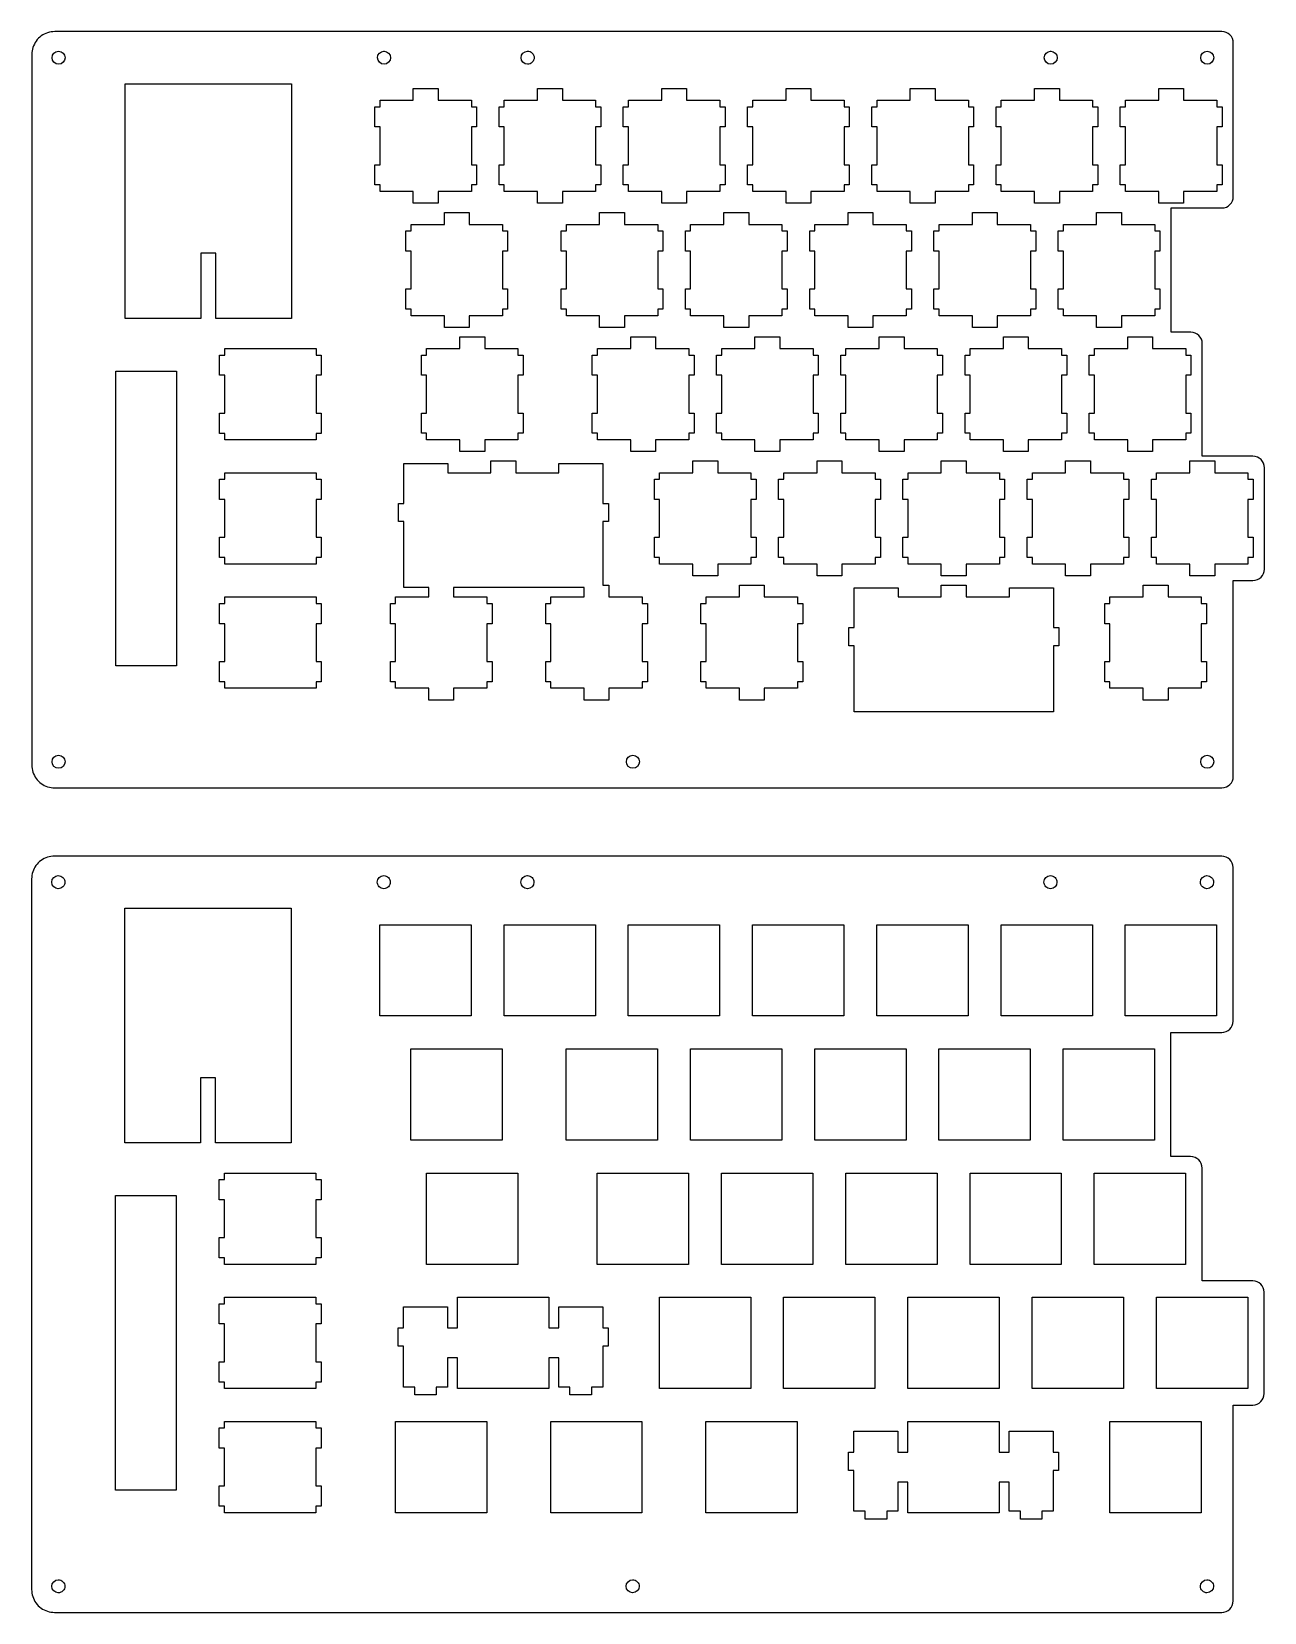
# Model space of a CAD drawing. Extents: x 75 to 611, y 59 to 746.
import ezdxf

# ---------------------------------------------------------------- set-up
doc = ezdxf.new("R2010")
doc.units = 0
doc.layers.add('Layer_1', color=7, linetype='CONTINUOUS')

msp = doc.modelspace()

# ---------------------------------------------------------------- linework, layer by layer
at = {"layer": 'Layer_1', "color": 7}
for points in [[(84.986765, 746.291381), (84.20747, 746.260625), (83.434031, 746.166883), (82.669382, 746.015995), (81.920849, 745.803595), (81.188425, 745.534049), (80.483837, 745.208858), (79.802683, 744.827992), (79.153758, 744.394402), (78.541452, 743.912467), (77.971629, 743.383658), (77.441355, 742.813838), (76.959422, 742.201529), (76.525829, 741.551136), (76.146435, 740.871451), (75.819773, 740.1654), (75.550255, 739.434444), (75.337855, 738.685868), (75.188441, 737.921242), (75.094699, 737.146344), (75.066919, 736.367017), (75.064085, 427.353902), (75.094841, 426.574573), (75.188582, 425.801083), (75.337997, 425.037969), (75.550397, 424.286476), (75.819915, 423.558454), (76.146576, 422.84948), (76.525971, 422.169732), (76.959564, 421.523773), (77.441496, 420.911461), (77.971771, 420.338693), (78.541594, 419.811364), (79.1539, 419.326498), (79.802827, 418.89583), (80.483978, 418.512076), (81.188569, 418.186857), (81.920991, 417.917282), (82.669524, 417.707802), (83.434173, 417.554164), (84.207611, 417.463455), (84.986906, 417.432841), (592.291446, 417.432841)], [(592.282658, 746.288541), (84.986765, 746.291381)], [(290.495452, 737.792337), (290.495565, 737.792337)], [(517.8348, 737.792337), (517.834913, 737.792337)], [(585.863603, 737.792337), (585.863717, 737.792337)], [(597.244082, 674.569738), (597.244082, 723.617113), (597.244082, 741.335899)], [(578.782658, 615.614185), (570.244082, 615.614185), (570.244082, 669.608337), (580.852488, 669.608337), (592.291446, 669.608337)], [(605.782658, 561.614185), (583.744082, 561.614185), (583.744082, 610.66156)], [(610.744082, 512.569729), (610.744082, 556.661565)], [(597.244082, 422.394293), (597.244082, 453.611282), (597.244082, 507.608334), (605.791446, 507.608334)], [(336.246917, 431.61806), (336.24703, 431.61806)], [(585.863603, 431.61806), (585.863717, 431.61806)], [(84.893014, 387.775304), (84.113719, 387.744406), (83.340281, 387.65058), (82.575632, 387.499776), (81.827099, 387.287461), (81.094677, 387.017887), (80.390086, 386.692696), (79.708935, 386.311833), (79.060008, 385.878274), (78.447702, 385.396328), (77.877879, 384.867496), (77.347604, 384.297704), (76.865672, 383.685335), (76.432079, 383.035011), (76.052684, 382.355291), (75.726023, 381.649238), (75.456505, 380.918296), (75.244105, 380.169723), (75.09469, 379.405077), (75.000949, 378.630198), (74.973169, 377.850869), (74.970334, 68.837698), (75.00109, 68.058397), (75.094832, 67.284992), (75.244246, 66.521792), (75.456646, 65.770299), (75.726164, 65.042249), (76.052823, 64.333276), (76.432218, 63.653641), (76.865811, 63.007597), (77.347746, 62.395285), (77.87802, 61.822573), (78.447844, 61.295187), (79.060147, 60.810321), (79.709074, 60.379654), (80.390228, 59.995899), (81.094816, 59.67068), (81.827237, 59.401106), (82.575774, 59.191625), (83.340422, 59.037987), (84.113861, 58.947279), (84.893156, 58.916665), (592.197704, 58.916665)], [(592.188917, 387.772668), (84.893014, 387.775304)], [(227.992022, 379.277717), (227.992136, 379.277717)], [(290.401654, 379.277717), (290.401795, 379.277717)], [(597.15034, 316.053893), (597.15034, 365.1012), (597.15034, 382.819946)], [(578.688917, 257.09828), (570.15034, 257.09828), (570.15034, 311.092441), (580.758746, 311.092441), (592.197704, 311.092441)], [(605.688917, 203.09828), (583.65034, 203.09828), (583.65034, 252.145644)], [(610.65034, 154.053865), (610.65034, 198.145616)], [(597.15034, 63.878088), (597.15034, 95.095332), (597.15034, 149.092413), (605.697704, 149.092413)], [(336.153118, 73.094627), (336.153288, 73.094627)]]:
    msp.add_lwpolyline(points, dxfattribs=at)
for points in [[(86.628869, 737.792337)], [(228.085792, 737.792337)], [(115.597604, 723.619962), (187.880321, 723.619962), (187.880321, 649.919336), (187.880321, 621.573086), (154.998978, 621.573086), (154.998978, 649.919336), (148.478956, 649.919336), (148.478956, 621.573086), (115.597604, 621.573086), (115.597604, 649.919336)], [(240.840281, 721.592637), (251.643512, 721.592637), (251.643512, 716.459862), (266.083934, 716.459862), (266.083934, 713.625389), (268.351509, 713.625389), (268.351509, 704.837789), (266.083934, 704.837789), (266.083934, 688.396363), (268.351509, 688.396363), (268.351509, 679.610262), (266.083934, 679.610262), (266.083934, 676.77429), (251.643512, 676.77429), (251.643512, 671.641515), (240.840281, 671.641515), (240.840281, 676.77429), (226.399859, 676.77429), (226.399859, 679.610262), (224.132284, 679.610262), (224.132284, 688.396363), (226.399859, 688.396363), (226.399859, 704.837789), (224.132284, 704.837789), (224.132284, 713.625389), (226.399859, 713.625389), (226.399859, 716.459862), (240.840281, 716.459862)], [(294.840283, 721.592637), (305.643515, 721.592637), (305.643515, 716.459862), (320.083937, 716.459862), (320.083937, 713.625389), (322.351512, 713.625389), (322.351512, 704.837789), (320.083937, 704.837789), (320.083937, 688.396363), (322.351512, 688.396363), (322.351512, 679.610262), (320.083937, 679.610262), (320.083937, 676.77429), (305.643515, 676.77429), (305.643515, 671.641515), (294.840283, 671.641515), (294.840283, 676.77429), (280.399859, 676.77429), (280.399859, 679.610262), (278.132284, 679.610262), (278.132284, 688.396363), (280.399859, 688.396363), (280.399859, 704.837789), (278.132284, 704.837789), (278.132284, 713.625389), (280.399859, 713.625389), (280.399859, 716.459862), (294.840283, 716.459862)], [(348.840283, 721.592637), (359.643515, 721.592637), (359.643515, 716.459862), (374.083937, 716.459862), (374.083937, 713.625389), (376.351512, 713.625389), (376.351512, 704.837789), (374.083937, 704.837789), (374.083937, 688.396363), (376.351512, 688.396363), (376.351512, 679.610262), (374.083937, 679.610262), (374.083937, 676.77429), (359.643515, 676.77429), (359.643515, 671.641515), (348.840283, 671.641515), (348.840283, 676.77429), (334.399861, 676.77429), (334.399861, 679.610262), (332.132287, 679.610262), (332.132287, 688.396363), (334.399861, 688.396363), (334.399861, 704.837789), (332.132287, 704.837789), (332.132287, 713.625389), (334.399861, 713.625389), (334.399861, 716.459862), (348.840283, 716.459862)], [(402.840283, 721.592637), (413.643515, 721.592637), (413.643515, 716.459862), (428.083937, 716.459862), (428.083937, 713.625389), (430.351512, 713.625389), (430.351512, 704.837789), (428.083937, 704.837789), (428.083937, 688.396363), (430.351512, 688.396363), (430.351512, 679.610262), (428.083937, 679.610262), (428.083937, 676.77429), (413.643515, 676.77429), (413.643515, 671.641515), (402.840283, 671.641515), (402.840283, 676.77429), (388.399861, 676.77429), (388.399861, 679.610262), (386.132258, 679.610262), (386.132258, 688.396363), (388.399861, 688.396363), (388.399861, 704.837789), (386.132258, 704.837789), (386.132258, 713.625389), (388.399861, 713.625389), (388.399861, 716.459862), (402.840283, 716.459862)], [(456.840283, 721.592637), (467.643515, 721.592637), (467.643515, 716.459862), (482.083937, 716.459862), (482.083937, 713.625389), (484.351512, 713.625389), (484.351512, 704.837789), (482.083937, 704.837789), (482.083937, 688.396363), (484.351512, 688.396363), (484.351512, 679.610262), (482.083937, 679.610262), (482.083937, 676.77429), (467.643515, 676.77429), (467.643515, 671.641515), (456.840283, 671.641515), (456.840283, 676.77429), (442.399861, 676.77429), (442.399861, 679.610262), (440.132258, 679.610262), (440.132258, 688.396363), (442.399861, 688.396363), (442.399861, 704.837789), (440.132258, 704.837789), (440.132258, 713.625389), (442.399861, 713.625389), (442.399861, 716.459862), (456.840283, 716.459862)], [(510.840283, 721.592637), (521.643515, 721.592637), (521.643515, 716.459862), (536.083937, 716.459862), (536.083937, 713.625389), (538.351512, 713.625389), (538.351512, 704.837789), (536.083937, 704.837789), (536.083937, 688.396363), (538.351512, 688.396363), (538.351512, 679.610262), (536.083937, 679.610262), (536.083937, 676.77429), (521.643515, 676.77429), (521.643515, 671.641515), (510.840283, 671.641515), (510.840283, 676.77429), (496.399861, 676.77429), (496.399861, 679.610262), (494.132258, 679.610262), (494.132258, 688.396363), (496.399861, 688.396363), (496.399861, 704.837789), (494.132258, 704.837789), (494.132258, 713.625389), (496.399861, 713.625389), (496.399861, 716.459862), (510.840283, 716.459862)], [(564.840283, 721.592637), (575.643515, 721.592637), (575.643515, 716.459862), (590.083937, 716.459862), (590.083937, 713.625389), (592.351512, 713.625389), (592.351512, 704.837789), (590.083937, 704.837789), (590.083937, 688.396363), (592.351512, 688.396363), (592.351512, 679.610262), (590.083937, 679.610262), (590.083937, 676.77429), (575.643515, 676.77429), (575.643515, 671.641515), (564.840283, 671.641515), (564.840283, 676.77429), (550.399861, 676.77429), (550.399861, 679.610262), (548.132258, 679.610262), (548.132258, 688.396363), (550.399861, 688.396363), (550.399861, 704.837789), (548.132258, 704.837789), (548.132258, 713.625389), (550.399861, 713.625389), (550.399861, 716.459862), (564.840283, 716.459862)], [(254.341755, 667.592634), (265.144958, 667.592634), (265.144958, 662.459859), (279.585408, 662.459859), (279.585408, 659.625386), (281.852983, 659.625386), (281.852983, 650.837786), (279.585408, 650.837786), (279.585408, 634.39636), (281.852983, 634.39636), (281.852983, 625.610259), (279.585408, 625.610259), (279.585408, 622.774284), (265.144958, 622.774284), (265.144958, 617.641512), (254.341755, 617.641512), (254.341755, 622.774284), (239.901333, 622.774284), (239.901333, 625.610259), (237.633729, 625.610259), (237.633729, 634.39636), (239.901333, 634.39636), (239.901333, 650.837786), (237.633729, 650.837786), (237.633729, 659.625386), (239.901333, 659.625386), (239.901333, 662.459859), (254.341755, 662.459859)], [(321.840283, 667.592634), (332.643515, 667.592634), (332.643515, 662.459859), (347.083937, 662.459859), (347.083937, 659.625386), (349.351512, 659.625386), (349.351512, 650.837786), (347.083937, 650.837786), (347.083937, 634.39636), (349.351512, 634.39636), (349.351512, 625.610259), (347.083937, 625.610259), (347.083937, 622.774284), (332.643515, 622.774284), (332.643515, 617.641512), (321.840283, 617.641512), (321.840283, 622.774284), (307.399861, 622.774284), (307.399861, 625.610259), (305.132287, 625.610259), (305.132287, 634.39636), (307.399861, 634.39636), (307.399861, 650.837786), (305.132287, 650.837786), (305.132287, 659.625386), (307.399861, 659.625386), (307.399861, 662.459859), (321.840283, 662.459859)], [(375.840283, 667.592634), (386.643515, 667.592634), (386.643515, 662.459859), (401.083937, 662.459859), (401.083937, 659.625386), (403.351512, 659.625386), (403.351512, 650.837786), (401.083937, 650.837786), (401.083937, 634.39636), (403.351512, 634.39636), (403.351512, 625.610259), (401.083937, 625.610259), (401.083937, 622.774284), (386.643515, 622.774284), (386.643515, 617.641512), (375.840283, 617.641512), (375.840283, 622.774284), (361.399861, 622.774284), (361.399861, 625.610259), (359.132258, 625.610259), (359.132258, 634.39636), (361.399861, 634.39636), (361.399861, 650.837786), (359.132258, 650.837786), (359.132258, 659.625386), (361.399861, 659.625386), (361.399861, 662.459859), (375.840283, 662.459859)], [(429.840283, 667.592634), (440.643515, 667.592634), (440.643515, 662.459859), (455.083937, 662.459859), (455.083937, 659.625386), (457.351512, 659.625386), (457.351512, 650.837786), (455.083937, 650.837786), (455.083937, 634.39636), (457.351512, 634.39636), (457.351512, 625.610259), (455.083937, 625.610259), (455.083937, 622.774284), (440.643515, 622.774284), (440.643515, 617.641512), (429.840283, 617.641512), (429.840283, 622.774284), (415.399861, 622.774284), (415.399861, 625.610259), (413.132258, 625.610259), (413.132258, 634.39636), (415.399861, 634.39636), (415.399861, 650.837786), (413.132258, 650.837786), (413.132258, 659.625386), (415.399861, 659.625386), (415.399861, 662.459859), (429.840283, 662.459859)], [(483.840283, 667.592634), (494.643515, 667.592634), (494.643515, 662.459859), (509.083937, 662.459859), (509.083937, 659.625386), (511.351512, 659.625386), (511.351512, 650.837786), (509.083937, 650.837786), (509.083937, 634.39636), (511.351512, 634.39636), (511.351512, 625.610259), (509.083937, 625.610259), (509.083937, 622.774284), (494.643515, 622.774284), (494.643515, 617.641512), (483.840283, 617.641512), (483.840283, 622.774284), (469.399861, 622.774284), (469.399861, 625.610259), (467.132258, 625.610259), (467.132258, 634.39636), (469.399861, 634.39636), (469.399861, 650.837786), (467.132258, 650.837786), (467.132258, 659.625386), (469.399861, 659.625386), (469.399861, 662.459859), (483.840283, 662.459859)], [(537.840283, 667.592634), (548.643515, 667.592634), (548.643515, 662.459859), (563.083937, 662.459859), (563.083937, 659.625386), (565.351512, 659.625386), (565.351512, 650.837786), (563.083937, 650.837786), (563.083937, 634.39636), (565.351512, 634.39636), (565.351512, 625.610259), (563.083937, 625.610259), (563.083937, 622.774284), (548.643515, 622.774284), (548.643515, 617.641512), (537.840283, 617.641512), (537.840283, 622.774284), (523.399861, 622.774284), (523.399861, 625.610259), (521.132258, 625.610259), (521.132258, 634.39636), (523.399861, 634.39636), (523.399861, 650.837786), (521.132258, 650.837786), (521.132258, 659.625386), (523.399861, 659.625386), (523.399861, 662.459859), (537.840283, 662.459859)], [(261.091755, 613.592634), (271.894958, 613.592634), (271.894958, 608.459859), (286.335411, 608.459859), (286.335411, 605.625386), (288.602986, 605.625386), (288.602986, 596.837786), (286.335411, 596.837786), (286.335411, 580.39636), (288.602986, 580.39636), (288.602986, 571.610259), (286.335411, 571.610259), (286.335411, 568.774284), (271.894958, 568.774284), (271.894958, 563.641512), (261.091755, 563.641512), (261.091755, 568.774284), (246.651333, 568.774284), (246.651333, 571.610259), (244.383729, 571.610259), (244.383729, 580.39636), (246.651333, 580.39636), (246.651333, 596.837786), (244.383729, 596.837786), (244.383729, 605.625386), (246.651333, 605.625386), (246.651333, 608.459859), (261.091755, 608.459859)], [(335.341757, 613.592634), (346.144961, 613.592634), (346.144961, 608.459859), (360.585411, 608.459859), (360.585411, 605.625386), (362.852986, 605.625386), (362.852986, 596.837786), (360.585411, 596.837786), (360.585411, 580.39636), (362.852986, 580.39636), (362.852986, 571.610259), (360.585411, 571.610259), (360.585411, 568.774284), (346.144961, 568.774284), (346.144961, 563.641512), (335.341757, 563.641512), (335.341757, 568.774284), (320.901335, 568.774284), (320.901335, 571.610259), (318.633732, 571.610259), (318.633732, 580.39636), (320.901335, 580.39636), (320.901335, 596.837786), (318.633732, 596.837786), (318.633732, 605.625386), (320.901335, 605.625386), (320.901335, 608.459859), (335.341757, 608.459859)], [(389.338809, 613.592634), (400.142041, 613.592634), (400.142041, 608.459859), (414.582463, 608.459859), (414.582463, 605.625386), (416.850038, 605.625386), (416.850038, 596.837786), (414.582463, 596.837786), (414.582463, 580.39636), (416.850038, 580.39636), (416.850038, 571.610259), (414.582463, 571.610259), (414.582463, 568.774284), (400.142041, 568.774284), (400.142041, 563.641512), (389.338809, 563.641512), (389.338809, 568.774284), (374.898387, 568.774284), (374.898387, 571.610259), (372.630813, 571.610259), (372.630813, 580.39636), (374.898387, 580.39636), (374.898387, 596.837786), (372.630813, 596.837786), (372.630813, 605.625386), (374.898387, 605.625386), (374.898387, 608.459859), (389.338809, 608.459859)], [(443.338809, 613.592634), (454.142041, 613.592634), (454.142041, 608.459859), (468.582463, 608.459859), (468.582463, 605.625386), (470.850038, 605.625386), (470.850038, 596.837786), (468.582463, 596.837786), (468.582463, 580.39636), (470.850038, 580.39636), (470.850038, 571.610259), (468.582463, 571.610259), (468.582463, 568.774284), (454.142041, 568.774284), (454.142041, 563.641512), (443.338809, 563.641512), (443.338809, 568.774284), (428.898387, 568.774284), (428.898387, 571.610259), (426.630813, 571.610259), (426.630813, 580.39636), (428.898387, 580.39636), (428.898387, 596.837786), (426.630813, 596.837786), (426.630813, 605.625386), (428.898387, 605.625386), (428.898387, 608.459859), (443.338809, 608.459859)], [(497.341757, 613.592634), (508.144961, 613.592634), (508.144961, 608.459859), (522.585411, 608.459859), (522.585411, 605.625386), (524.852986, 605.625386), (524.852986, 596.837786), (522.585411, 596.837786), (522.585411, 580.39636), (524.852986, 580.39636), (524.852986, 571.610259), (522.585411, 571.610259), (522.585411, 568.774284), (508.144961, 568.774284), (508.144961, 563.641512), (497.341757, 563.641512), (497.341757, 568.774284), (482.901307, 568.774284), (482.901307, 571.610259), (480.633732, 571.610259), (480.633732, 580.39636), (482.901307, 580.39636), (482.901307, 596.837786), (480.633732, 596.837786), (480.633732, 605.625386), (482.901307, 605.625386), (482.901307, 608.459859), (497.341757, 608.459859)], [(551.341757, 613.592634), (562.144961, 613.592634), (562.144961, 608.459859), (576.585411, 608.459859), (576.585411, 605.625386), (578.852986, 605.625386), (578.852986, 596.837786), (576.585411, 596.837786), (576.585411, 580.39636), (578.852986, 580.39636), (578.852986, 571.610259), (576.585411, 571.610259), (576.585411, 568.774284), (562.144961, 568.774284), (562.144961, 563.641512), (551.341757, 563.641512), (551.341757, 568.774284), (536.901307, 568.774284), (536.901307, 571.610259), (534.633732, 571.610259), (534.633732, 580.39636), (536.901307, 580.39636), (536.901307, 596.837786), (534.633732, 596.837786), (534.633732, 605.625386), (536.901307, 605.625386), (536.901307, 608.459859), (551.341757, 608.459859)], [(158.901318, 608.459859), (198.5854, 608.459859), (198.5854, 605.625386), (200.85298, 605.625386), (200.85298, 596.837786), (198.5854, 596.837786), (198.5854, 580.39636), (200.85298, 580.39636), (200.85298, 571.60876), (198.5854, 571.60876), (198.5854, 568.774284), (158.901318, 568.774284), (158.901318, 571.60876), (156.633738, 571.60876), (156.633738, 580.39636), (158.901318, 580.39636), (158.901318, 596.837786), (156.633738, 596.837786), (156.633738, 605.625386), (158.901318, 605.625386)], [(111.560496, 598.680536), (137.923291, 598.680536), (137.923291, 470.555036), (111.560496, 470.555036)], [(274.587361, 559.59556), (285.393515, 559.59556), (285.393515, 554.462787), (299.833937, 554.462787), (304.156687, 554.462787), (304.156687, 558.48526), (323.290488, 558.48526), (323.290488, 550.292343), (323.290488, 541.13709), (325.628391, 541.13709), (325.628391, 533.200592), (323.290488, 533.200592), (323.290488, 530.5536), (323.290488, 515.429121), (323.290488, 505.594148), (325.894961, 505.594148), (325.894961, 500.462787), (340.335411, 500.462787), (340.335411, 497.628312), (342.602986, 497.628312), (342.602986, 488.840712), (340.335411, 488.840712), (340.335411, 472.397868), (342.602986, 472.397868), (342.602986, 463.611685), (340.335411, 463.611685), (340.335411, 460.775792), (325.894961, 460.775792), (325.894961, 455.642957), (315.091757, 455.642957), (315.091757, 460.775792), (300.651335, 460.775792), (300.651335, 463.611685), (298.383732, 463.611685), (298.383732, 472.397868), (300.651335, 472.397868), (300.651335, 488.840712), (298.383732, 488.840712), (298.383732, 497.628312), (300.651335, 497.628312), (300.651335, 500.462787), (315.091757, 500.462787), (315.091757, 504.571663), (258.393512, 504.571663), (258.393512, 500.462787), (272.833934, 500.462787), (272.833934, 497.628312), (275.101509, 497.628312), (275.101509, 488.840712), (272.833934, 488.840712), (272.833934, 472.399285), (275.101509, 472.399285), (275.101509, 463.613187), (272.833934, 463.613187), (272.833934, 460.777209), (258.393512, 460.777209), (258.393512, 455.64446), (247.590281, 455.64446), (247.590281, 460.777209), (233.149859, 460.777209), (233.149859, 463.613187), (230.882284, 463.613187), (230.882284, 472.399285), (233.149859, 472.399285), (233.149859, 488.840712), (230.882284, 488.840712), (230.882284, 497.628312), (233.149859, 497.628312), (233.149859, 500.462787), (247.590281, 500.462787), (247.590281, 504.571663), (236.690388, 504.571663), (236.690388, 515.430539), (236.690388, 530.5536), (236.690388, 533.200592), (234.352485, 533.200592), (234.352485, 541.13709), (236.690388, 541.13709), (236.690388, 550.292343), (236.690388, 558.48526), (255.824161, 558.48526), (255.824161, 554.462787), (260.146911, 554.462787), (274.587361, 554.462787)], [(362.341757, 559.59556), (373.144961, 559.59556), (373.144961, 554.462787), (387.585411, 554.462787), (387.585411, 551.628312), (389.852986, 551.628312), (389.852986, 542.840712), (387.585411, 542.840712), (387.585411, 526.399285), (389.852986, 526.399285), (389.852986, 517.613187), (387.585411, 517.613187), (387.585411, 514.777209), (373.144961, 514.777209), (373.144961, 509.644431), (362.341757, 509.644431), (362.341757, 514.777209), (347.901335, 514.777209), (347.901335, 517.613187), (345.633732, 517.613187), (345.633732, 526.399285), (347.901335, 526.399285), (347.901335, 542.840712), (345.633732, 542.840712), (345.633732, 551.628312), (347.901335, 551.628312), (347.901335, 554.462787), (362.341757, 554.462787)], [(416.341757, 559.59556), (427.144961, 559.59556), (427.144961, 554.462787), (441.585411, 554.462787), (441.585411, 551.628312), (443.852986, 551.628312), (443.852986, 542.840712), (441.585411, 542.840712), (441.585411, 526.399285), (443.852986, 526.399285), (443.852986, 517.613187), (441.585411, 517.613187), (441.585411, 514.777209), (427.144961, 514.777209), (427.144961, 509.644431), (416.341757, 509.644431), (416.341757, 514.777209), (401.901307, 514.777209), (401.901307, 517.613187), (399.633732, 517.613187), (399.633732, 526.399285), (401.901307, 526.399285), (401.901307, 542.840712), (399.633732, 542.840712), (399.633732, 551.628312), (401.901307, 551.628312), (401.901307, 554.462787), (416.341757, 554.462787)], [(470.341757, 559.59556), (481.144961, 559.59556), (481.144961, 554.462787), (495.585411, 554.462787), (495.585411, 551.628312), (497.852986, 551.628312), (497.852986, 542.840712), (495.585411, 542.840712), (495.585411, 526.399285), (497.852986, 526.399285), (497.852986, 517.613187), (495.585411, 517.613187), (495.585411, 514.777209), (481.144961, 514.777209), (481.144961, 509.644431), (470.341757, 509.644431), (470.341757, 514.777209), (455.901307, 514.777209), (455.901307, 517.613187), (453.633732, 517.613187), (453.633732, 526.399285), (455.901307, 526.399285), (455.901307, 542.840712), (453.633732, 542.840712), (453.633732, 551.628312), (455.901307, 551.628312), (455.901307, 554.462787), (470.341757, 554.462787)], [(524.341757, 559.59556), (535.144961, 559.59556), (535.144961, 554.462787), (549.585411, 554.462787), (549.585411, 551.628312), (551.852986, 551.628312), (551.852986, 542.840712), (549.585411, 542.840712), (549.585411, 526.399285), (551.852986, 526.399285), (551.852986, 517.613187), (549.585411, 517.613187), (549.585411, 514.777209), (535.144961, 514.777209), (535.144961, 509.644431), (524.341757, 509.644431), (524.341757, 514.777209), (509.901307, 514.777209), (509.901307, 517.613187), (507.633732, 517.613187), (507.633732, 526.399285), (509.901307, 526.399285), (509.901307, 542.840712), (507.633732, 542.840712), (507.633732, 551.628312), (509.901307, 551.628312), (509.901307, 554.462787), (524.341757, 554.462787)], [(578.341757, 559.59556), (589.144961, 559.59556), (589.144961, 554.462787), (603.585411, 554.462787), (603.585411, 551.628312), (605.852986, 551.628312), (605.852986, 542.840712), (603.585411, 542.840712), (603.585411, 526.399285), (605.852986, 526.399285), (605.852986, 517.613187), (603.585411, 517.613187), (603.585411, 514.777209), (589.144961, 514.777209), (589.144961, 509.644431), (578.341757, 509.644431), (578.341757, 514.777209), (563.901307, 514.777209), (563.901307, 517.613187), (561.633732, 517.613187), (561.633732, 526.399285), (563.901307, 526.399285), (563.901307, 542.840712), (561.633732, 542.840712), (561.633732, 551.628312), (563.901307, 551.628312), (563.901307, 554.462787), (578.341757, 554.462787)], [(158.901318, 554.462787), (198.5854, 554.462787), (198.5854, 551.628312), (200.85298, 551.628312), (200.85298, 542.843631), (198.5854, 542.843631), (198.5854, 526.399285), (200.85298, 526.399285), (200.85298, 517.611685), (198.5854, 517.611685), (198.5854, 514.777209), (158.901318, 514.777209), (158.901318, 517.611685), (156.633738, 517.611685), (156.633738, 526.399285), (158.901318, 526.399285), (158.901318, 542.843631), (156.633738, 542.843631), (156.633738, 551.628312), (158.901318, 551.628312)], [(382.588809, 505.598485), (393.392041, 505.598485), (393.392041, 500.465707), (407.832463, 500.465707), (407.832463, 497.631231), (410.100038, 497.631231), (410.100038, 488.843631), (407.832463, 488.843631), (407.832463, 472.402205), (410.100038, 472.402205), (410.100038, 463.616107), (407.832463, 463.616107), (407.832463, 460.780157), (393.392041, 460.780157), (393.392041, 455.64738), (382.588809, 455.64738), (382.588809, 460.780157), (368.148387, 460.780157), (368.148387, 463.616107), (365.880813, 463.616107), (365.880813, 472.402205), (368.148387, 472.402205), (368.148387, 488.843631), (365.880813, 488.843631), (365.880813, 497.631231), (368.148387, 497.631231), (368.148387, 500.465707), (382.588809, 500.465707)], [(470.341757, 505.598485), (481.147909, 505.598485), (481.147909, 500.465707), (495.588331, 500.465707), (499.91108, 500.465707), (499.91108, 504.488183), (519.044882, 504.488183), (519.044882, 496.295263), (519.044882, 487.140009), (521.382756, 487.140009), (521.382756, 479.203512), (519.044882, 479.203512), (519.044882, 476.556548), (519.044882, 461.432041), (519.044882, 450.574583), (432.444784, 450.574583), (432.444784, 461.432041), (432.444784, 476.556548), (432.444784, 479.203512), (430.106882, 479.203512), (430.106882, 487.140009), (432.444784, 487.140009), (432.444784, 496.295263), (432.444784, 504.488183), (451.578557, 504.488183), (451.578557, 500.465707), (455.901307, 500.465707), (470.341757, 500.465707)], [(558.090283, 505.598485), (568.893515, 505.598485), (568.893515, 500.465707), (583.333937, 500.465707), (583.333937, 497.631231), (585.601512, 497.631231), (585.601512, 488.843631), (583.333937, 488.843631), (583.333937, 472.402205), (585.601512, 472.402205), (585.601512, 463.616107), (583.333937, 463.616107), (583.333937, 460.780157), (568.893515, 460.780157), (568.893515, 455.64738), (558.090283, 455.64738), (558.090283, 460.780157), (543.649861, 460.780157), (543.649861, 463.616107), (541.382258, 463.616107), (541.382258, 472.402205), (543.649861, 472.402205), (543.649861, 488.843631), (541.382258, 488.843631), (541.382258, 497.631231), (543.649861, 497.631231), (543.649861, 500.465707), (558.090283, 500.465707)], [(158.898385, 500.462787), (198.582466, 500.462787), (198.582466, 497.628312), (200.850046, 497.628312), (200.850046, 488.840712), (198.582466, 488.840712), (198.582466, 472.399285), (200.850046, 472.399285), (200.850046, 463.611685), (198.582466, 463.611685), (198.582466, 460.777209), (158.898385, 460.777209), (158.898385, 463.611685), (156.633738, 463.611685), (156.633738, 472.399285), (158.898385, 472.399285), (158.898385, 488.840712), (156.633738, 488.840712), (156.633738, 497.628312), (158.898385, 497.628312)], [(86.628869, 431.61806)], [(86.533634, 379.277717)], [(517.739783, 379.277717)], [(585.768586, 379.277717)], [(115.503854, 365.103921), (187.78657, 365.103921), (187.78657, 291.403219), (187.78657, 263.057046), (154.905228, 263.057046), (154.905228, 291.403219), (148.385205, 291.403219), (148.385205, 263.057046), (115.503854, 263.057046), (115.503854, 291.403219)], [(226.306117, 357.940828), (265.991638, 357.940828), (265.991638, 318.25525), (226.306117, 318.25525)], [(280.306117, 357.940828), (319.991641, 357.940828), (319.991641, 318.25525), (280.306117, 318.25525)], [(334.30612, 357.940828), (373.991641, 357.940828), (373.991641, 318.25525), (334.30612, 318.25525)], [(388.306091, 357.940828), (427.991641, 357.940828), (427.991641, 318.25525), (388.306091, 318.25525)], [(442.306091, 357.940828), (481.991641, 357.940828), (481.991641, 318.25525), (442.306091, 318.25525)], [(496.306091, 357.940828), (535.991641, 357.940828), (535.991641, 318.25525), (496.306091, 318.25525)], [(550.306091, 357.940828), (589.991641, 357.940828), (589.991641, 318.25525), (550.306091, 318.25525)], [(239.807563, 303.940828), (279.493112, 303.940828), (279.493112, 264.25525), (239.807563, 264.25525)], [(307.30612, 303.940828), (346.991641, 303.940828), (346.991641, 264.25525), (307.30612, 264.25525)], [(361.306091, 303.940828), (400.991641, 303.940828), (400.991641, 264.25525), (361.306091, 264.25525)], [(415.306091, 303.940828), (454.991641, 303.940828), (454.991641, 264.25525), (415.306091, 264.25525)], [(469.306091, 303.940828), (508.991641, 303.940828), (508.991641, 264.25525), (469.306091, 264.25525)], [(523.306091, 303.940828), (562.991641, 303.940828), (562.991641, 264.25525), (523.306091, 264.25525)], [(158.807568, 249.940828), (198.493112, 249.940828), (198.493112, 247.106353), (200.760693, 247.106353), (200.760693, 238.318753), (198.493112, 238.318753), (198.493112, 221.877326), (200.760693, 221.877326), (200.760693, 213.089726), (198.493112, 213.089726), (198.493112, 210.25525), (158.807568, 210.25525), (158.807568, 213.089726), (156.539988, 213.089726), (156.539988, 221.877326), (158.807568, 221.877326), (158.807568, 238.318753), (156.539988, 238.318753), (156.539988, 247.106353), (158.807568, 247.106353)], [(246.556117, 249.940828), (286.241641, 249.940828), (286.241641, 210.25525), (246.556117, 210.25525)], [(320.807565, 249.940828), (360.493115, 249.940828), (360.493115, 210.25525), (320.807565, 210.25525)], [(374.804646, 249.940828), (414.490195, 249.940828), (414.490195, 210.25525), (374.804646, 210.25525)], [(428.804646, 249.940828), (468.493115, 249.940828), (468.493115, 210.25525), (428.804646, 210.25525)], [(482.807565, 249.940828), (522.493115, 249.940828), (522.493115, 210.25525), (482.807565, 210.25525)], [(536.807565, 249.940828), (576.493115, 249.940828), (576.493115, 210.25525), (536.807565, 210.25525)], [(111.468209, 240.15858), (137.831003, 240.15858), (137.831003, 112.033049), (111.468209, 112.033049)], [(158.807568, 195.93788), (198.493112, 195.93788), (198.493112, 193.103405), (200.760693, 193.103405), (200.760693, 184.318724), (198.493112, 184.318724), (198.493112, 167.874378), (200.760693, 167.874378), (200.760693, 159.086778), (198.493112, 159.086778), (198.493112, 156.252302), (158.807568, 156.252302), (158.807568, 159.086778), (156.539988, 159.086778), (156.539988, 167.874378), (158.807568, 167.874378), (158.807568, 184.318724), (156.539988, 184.318724), (156.539988, 193.103405), (158.807568, 193.103405)], [(260.054643, 195.93788), (299.740195, 195.93788), (299.740195, 182.615102), (304.062945, 182.615102), (304.062945, 191.770356), (323.196746, 191.770356), (323.196746, 182.615102), (325.536094, 182.615102), (325.536094, 174.677102), (323.196746, 174.677102), (323.196746, 156.904129), (318.307096, 156.904129), (318.307096, 153.502781), (308.952595, 153.502781), (308.952595, 156.904129), (304.062945, 156.904129), (304.062945, 169.57508), (299.740195, 169.57508), (299.740195, 156.252302), (260.054643, 156.252302), (260.054643, 169.57508), (255.731893, 169.57508), (255.731893, 156.904129), (250.842243, 156.904129), (250.842243, 153.502781), (241.487742, 153.502781), (241.487742, 156.904129), (236.598092, 156.904129), (236.598092, 174.677102), (234.260218, 174.677102), (234.260218, 182.615102), (236.598092, 182.615102), (236.598092, 191.770356), (255.731893, 191.770356), (255.731893, 182.615102), (260.054643, 182.615102)], [(347.807565, 195.93788), (387.493115, 195.93788), (387.493115, 156.252302), (347.807565, 156.252302)], [(401.807565, 195.93788), (441.493115, 195.93788), (441.493115, 156.252302), (401.807565, 156.252302)], [(455.807565, 195.93788), (495.493115, 195.93788), (495.493115, 156.252302), (455.807565, 156.252302)], [(509.807565, 195.93788), (549.493115, 195.93788), (549.493115, 156.252302), (509.807565, 156.252302)], [(563.807565, 195.93788), (603.493115, 195.93788), (603.493115, 156.252302), (563.807565, 156.252302)], [(158.804634, 141.93788), (198.490187, 141.93788), (198.490187, 139.103405), (200.757759, 139.103405), (200.757759, 130.315805), (198.490187, 130.315805), (198.490187, 113.874378), (200.757759, 113.874378), (200.757759, 105.086778), (198.490187, 105.086778), (198.490187, 102.252302), (158.804634, 102.252302), (158.804634, 105.086778), (156.539988, 105.086778), (156.539988, 113.874378), (158.804634, 113.874378), (158.804634, 130.315805), (156.539988, 130.315805), (156.539988, 139.103405), (158.804634, 139.103405)], [(233.054643, 141.93788), (272.740192, 141.93788), (272.740192, 102.252302), (233.054643, 102.252302)], [(300.55612, 141.93788), (340.241641, 141.93788), (340.241641, 102.252302), (300.55612, 102.252302)], [(368.054646, 141.93788), (407.740195, 141.93788), (407.740195, 102.252302), (368.054646, 102.252302)], [(455.807565, 141.93788), (495.493115, 141.93788), (495.493115, 128.615102), (499.815865, 128.615102), (499.815865, 137.770356), (518.949638, 137.770356), (518.949638, 128.615102), (521.28754, 128.615102), (521.28754, 120.677102), (518.949638, 120.677102), (518.949638, 102.907106), (514.060016, 102.907106), (514.060016, 99.502781), (504.705515, 99.502781), (504.705515, 102.907106), (499.815865, 102.907106), (499.815865, 115.578), (495.493115, 115.578), (495.493115, 102.252302), (455.807565, 102.252302), (455.807565, 115.578), (451.481868, 115.578), (451.481868, 102.907106), (446.595165, 102.907106), (446.595165, 99.502781), (437.240665, 99.502781), (437.240665, 102.907106), (432.351014, 102.907106), (432.351014, 120.677102), (430.011666, 120.677102), (430.011666, 128.615102), (432.351014, 128.615102), (432.351014, 137.770356), (451.481868, 137.770356), (451.481868, 128.615102), (455.807565, 128.615102)], [(543.556091, 141.93788), (583.241641, 141.93788), (583.241641, 102.252302), (543.556091, 102.252302)], [(86.533634, 73.094627)], [(585.768586, 73.094627)]]:
    msp.add_lwpolyline(points, close=True, dxfattribs=at)
for points in [[(597.244082, 741.335899), (597.239675, 744.072769), (595.019532, 746.288982), (592.282658, 746.288541)], [(83.83248, 734.957861), (83.832432, 736.508507), (85.078364, 737.771409), (86.628869, 737.792337)], [(86.628855, 737.792337), (86.641554, 737.792422), (86.654254, 737.792422), (86.666953, 737.792337)], [(86.666953, 737.792337), (88.23235, 737.792241), (89.501332, 736.523259), (89.501426, 734.957861)], [(225.289386, 734.957861), (225.289338, 736.508514), (226.535281, 737.771418), (228.085792, 737.792337)], [(228.085877, 737.792337), (228.098539, 737.792422), (228.1112, 737.792422), (228.123862, 737.792337)], [(228.123862, 737.792337), (229.68926, 737.792243), (230.958243, 736.52326), (230.958337, 734.957861)], [(287.699074, 734.957861), (287.699026, 736.508503), (288.944951, 737.771403), (290.495452, 737.792337)], [(290.495565, 737.792337), (290.508227, 737.792422), (290.520888, 737.792422), (290.53355, 737.792337)], [(290.53355, 737.792337), (291.285536, 737.792675), (292.006841, 737.494199), (292.538711, 736.962599)], [(292.538711, 736.962599), (293.070581, 736.431), (293.369426, 735.709847), (293.369471, 734.957861)], [(515.038422, 734.957861), (515.038374, 736.508503), (516.284299, 737.771403), (517.8348, 737.792337)], [(517.834913, 737.792337), (517.847575, 737.792422), (517.860236, 737.792422), (517.872898, 737.792337)], [(517.872898, 737.792337), (519.438296, 737.792243), (520.707279, 736.52326), (520.707373, 734.957861)], [(583.067225, 734.957861), (583.067177, 736.508503), (584.313103, 737.771403), (585.863603, 737.792337)], [(585.863717, 737.792337), (585.876378, 737.792422), (585.88904, 737.792422), (585.901701, 737.792337)], [(585.901701, 737.792337), (587.4671, 737.792243), (588.736082, 736.52326), (588.736176, 734.957861)], [(86.666953, 732.123388), (85.101556, 732.123484), (83.832575, 733.392465), (83.83248, 734.957861)], [(89.501426, 734.957861), (89.50133, 733.392465), (88.232349, 732.123484), (86.666953, 732.123388)], [(228.123862, 732.123388), (226.558464, 732.123482), (225.289482, 733.392463), (225.289386, 734.957861)], [(230.958337, 734.957861), (230.958242, 733.392463), (229.689259, 732.123482), (228.123862, 732.123388)], [(290.53355, 732.123388), (288.968152, 732.123482), (287.69917, 733.392463), (287.699074, 734.957861)], [(292.53871, 732.953125), (292.00684, 732.421526), (291.285535, 732.12305), (290.53355, 732.123388)], [(293.369471, 734.957861), (293.369425, 734.205875), (293.07058, 733.484723), (292.53871, 732.953125)], [(517.872898, 732.123388), (516.3075, 732.123482), (515.038518, 733.392463), (515.038422, 734.957861)], [(520.707373, 734.957861), (520.707278, 733.392463), (519.438295, 732.123482), (517.872898, 732.123388)], [(585.901701, 732.123388), (584.336303, 732.123482), (583.067321, 733.392463), (583.067225, 734.957861)], [(588.736176, 734.957861), (588.736081, 733.392463), (587.467098, 732.123482), (585.901701, 732.123388)], [(592.291446, 669.608337), (595.028305, 669.612747), (597.244511, 671.832875), (597.244082, 674.569738)], [(583.744082, 610.66156), (583.739665, 613.398423), (581.519525, 615.614626), (578.782658, 615.614185)], [(610.744082, 556.661565), (610.739662, 559.398427), (608.519523, 561.614626), (605.782658, 561.614185)], [(605.791446, 507.608334), (608.528302, 507.612744), (610.744508, 509.832869), (610.744082, 512.569729)], [(83.83248, 428.783584), (83.832432, 430.33423), (85.078364, 431.597132), (86.628869, 431.61806)], [(86.666953, 425.949109), (85.101555, 425.949204), (83.832574, 427.218187), (83.83248, 428.783584)], [(86.628855, 431.61806), (86.641554, 431.618145), (86.654254, 431.618145), (86.666953, 431.61806)], [(86.666953, 431.61806), (88.23235, 431.617964), (89.501332, 430.348982), (89.501426, 428.783584)], [(89.501426, 428.783584), (89.501332, 427.218187), (88.23235, 425.949204), (86.666953, 425.949109)], [(333.450539, 428.783584), (333.45049, 430.334226), (334.696416, 431.597126), (336.246917, 431.61806)], [(336.285014, 425.949109), (334.719615, 425.949203), (333.450633, 427.218186), (333.450539, 428.783584)], [(336.24703, 431.61806), (336.259691, 431.618145), (336.272353, 431.618145), (336.285014, 431.61806)], [(336.285014, 431.61806), (337.850413, 431.617966), (339.119396, 430.348983), (339.11949, 428.783584)], [(339.11949, 428.783584), (339.119396, 427.218186), (337.850413, 425.949203), (336.285014, 425.949109)], [(583.067225, 428.783584), (583.067177, 430.334226), (584.313103, 431.597126), (585.863603, 431.61806)], [(585.901701, 425.949109), (584.336302, 425.949203), (583.067319, 427.218186), (583.067225, 428.783584)], [(585.863717, 431.61806), (585.876378, 431.618145), (585.88904, 431.618145), (585.901701, 431.61806)], [(585.901701, 431.61806), (587.4671, 431.617966), (588.736082, 430.348983), (588.736176, 428.783584)], [(588.736176, 428.783584), (588.736082, 427.218186), (587.4671, 425.949203), (585.901701, 425.949109)], [(592.291446, 417.432841), (595.028325, 417.437251), (597.244539, 419.65741), (597.244082, 422.394293)], [(597.15034, 382.819946), (597.145977, 385.556848), (594.925821, 387.773109), (592.188917, 387.772668)], [(83.73871, 376.441739), (83.737829, 377.992407), (84.983117, 379.255987), (86.533634, 379.277717)], [(86.533639, 379.277717), (86.54682, 379.277808), (86.560002, 379.277808), (86.573183, 379.277717)], [(86.573183, 379.277717), (87.325432, 379.27806), (88.04697, 378.979379), (88.578887, 378.447454)], [(88.578887, 378.447454), (89.110804, 377.91553), (89.409475, 377.193988), (89.409121, 376.441739)], [(225.195644, 376.443241), (225.195596, 377.993883), (226.441522, 379.256783), (227.992022, 379.277717)], [(227.992136, 379.277717), (228.004797, 379.277801), (228.017459, 379.277801), (228.03012, 379.277717)], [(228.03012, 379.277717), (228.782111, 379.278062), (229.503424, 378.979589), (230.0353, 378.447989)], [(230.0353, 378.447989), (230.567176, 377.916389), (230.866025, 377.195232), (230.86607, 376.443241)], [(287.606721, 376.441739), (287.60584, 377.99241), (288.851134, 379.255992), (290.401654, 379.277717)], [(290.401795, 379.277717), (290.414929, 379.277808), (290.428063, 379.277808), (290.441197, 379.277717)], [(290.441197, 379.277717), (291.193193, 379.277671), (291.914355, 378.978819), (292.445955, 378.446937)], [(292.445955, 378.446937), (292.977556, 377.915054), (293.276026, 377.193735), (293.275672, 376.441739)], [(514.94485, 376.441739), (514.943969, 377.99241), (516.189263, 379.255992), (517.739783, 379.277717)], [(517.739698, 379.277717), (517.753398, 379.277816), (517.767099, 379.277816), (517.7808, 379.277717)], [(517.7808, 379.277717), (518.532796, 379.277671), (519.253958, 378.978819), (519.785558, 378.446937)], [(519.785558, 378.446937), (520.317159, 377.915054), (520.615629, 377.193735), (520.615276, 376.441739)], [(582.973682, 376.441739), (582.972801, 377.992399), (584.218077, 379.255977), (585.768586, 379.277717)], [(585.768501, 379.277717), (585.782201, 379.277816), (585.795903, 379.277816), (585.809603, 379.277717)], [(585.809603, 379.277717), (586.561599, 379.277671), (587.282761, 378.978819), (587.814362, 378.446937)], [(587.814362, 378.446937), (588.345962, 377.915054), (588.644432, 377.193735), (588.644079, 376.441739)], [(86.573183, 373.607263), (85.007785, 373.607358), (83.738804, 374.876341), (83.73871, 376.441739)], [(88.578355, 374.436994), (88.046481, 373.905395), (87.325172, 373.60692), (86.573183, 373.607263)], [(89.409121, 376.441739), (89.409076, 375.689749), (89.110229, 374.968594), (88.578355, 374.436994)], [(226.025362, 374.438043), (225.493761, 374.969925), (225.195291, 375.691245), (225.195644, 376.443241)], [(228.03012, 373.607263), (227.278124, 373.607308), (226.556962, 373.90616), (226.025362, 374.438043)], [(230.035831, 374.437521), (229.503912, 373.905596), (228.782372, 373.606917), (228.03012, 373.607263)], [(230.86607, 376.443241), (230.866423, 375.690989), (230.567751, 374.969446), (230.035831, 374.437521)], [(290.441197, 373.607263), (288.875798, 373.607357), (287.606815, 374.87634), (287.606721, 376.441739)], [(293.275672, 376.441739), (293.275579, 374.87634), (292.006596, 373.607357), (290.441197, 373.607263)], [(515.77562, 374.43699), (515.243744, 374.96859), (514.944895, 375.689747), (514.94485, 376.441739)], [(517.7808, 373.607263), (517.028809, 373.606917), (516.307496, 373.90539), (515.77562, 374.43699)], [(520.615276, 376.441739), (520.615182, 374.87634), (519.346199, 373.607357), (517.7808, 373.607263)], [(583.804441, 374.437), (583.272571, 374.968599), (582.973727, 375.689752), (582.973682, 376.441739)], [(585.809603, 373.607263), (585.057617, 373.606925), (584.336312, 373.905401), (583.804441, 374.437)], [(588.644079, 376.441739), (588.643985, 374.87634), (587.375002, 373.607357), (585.809603, 373.607263)], [(592.197704, 311.092441), (594.934583, 311.096851), (597.150797, 313.31701), (597.15034, 316.053893)], [(583.65034, 252.145644), (583.64593, 254.882512), (581.425788, 257.098722), (578.688917, 257.09828)], [(610.65034, 198.145616), (610.645946, 200.882495), (608.425799, 203.098722), (605.688917, 203.09828)], [(605.697704, 149.092413), (608.434583, 149.096823), (610.650797, 151.316982), (610.65034, 154.053865)], [(83.73871, 70.258649), (83.737829, 71.809317), (84.983117, 73.072898), (86.533634, 73.094627)], [(86.573183, 67.424173), (85.007785, 67.424269), (83.738804, 68.693251), (83.73871, 70.258649)], [(86.533639, 73.094627), (86.54682, 73.094719), (86.560002, 73.094719), (86.573183, 73.094627)], [(86.573183, 73.094627), (87.325432, 73.09497), (88.04697, 72.796289), (88.578887, 72.264365)], [(89.409121, 70.258649), (89.409076, 69.50666), (89.110229, 68.785504), (88.578355, 68.253904)], [(88.578887, 72.264365), (89.110804, 71.73244), (89.409475, 71.010898), (89.409121, 70.258649)], [(333.358214, 70.258649), (333.357333, 71.809309), (334.60261, 73.072887), (336.153118, 73.094627)], [(336.19269, 67.424173), (334.627291, 67.424267), (333.358308, 68.69325), (333.358214, 70.258649)], [(336.153288, 73.094627), (336.166422, 73.094718), (336.179556, 73.094718), (336.19269, 73.094627)], [(336.19269, 73.094627), (336.944686, 73.094582), (337.665847, 72.79573), (338.197448, 72.263847)], [(339.027165, 70.258649), (339.027071, 68.69325), (337.758089, 67.424267), (336.19269, 67.424173)], [(338.197448, 72.263847), (338.729049, 71.731965), (339.027519, 71.010645), (339.027165, 70.258649)], [(582.973682, 70.258649), (582.972801, 71.809309), (584.218077, 73.072887), (585.768586, 73.094627)], [(583.804441, 68.25391), (583.272571, 68.78551), (582.973727, 69.506662), (582.973682, 70.258649)], [(585.768501, 73.094627), (585.782201, 73.094726), (585.795903, 73.094726), (585.809603, 73.094627)], [(585.809603, 73.094627), (586.561599, 73.094582), (587.282761, 72.79573), (587.814362, 72.263847)], [(588.644079, 70.258649), (588.643985, 68.69325), (587.375002, 67.424267), (585.809603, 67.424173)], [(587.814362, 72.263847), (588.345962, 71.731965), (588.644432, 71.010645), (588.644079, 70.258649)], [(88.578355, 68.253904), (88.046481, 67.722305), (87.325172, 67.42383), (86.573183, 67.424173)], [(585.809603, 67.424173), (585.057617, 67.423835), (584.336312, 67.722311), (583.804441, 68.25391)], [(592.197704, 58.916665), (594.934572, 58.921075), (597.150782, 61.141217), (597.15034, 63.878088)]]:
    msp.add_open_spline(points, degree=3, dxfattribs=at)

doc.saveas('drawing.dxf')
